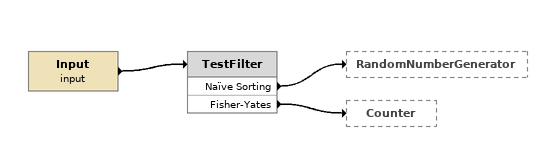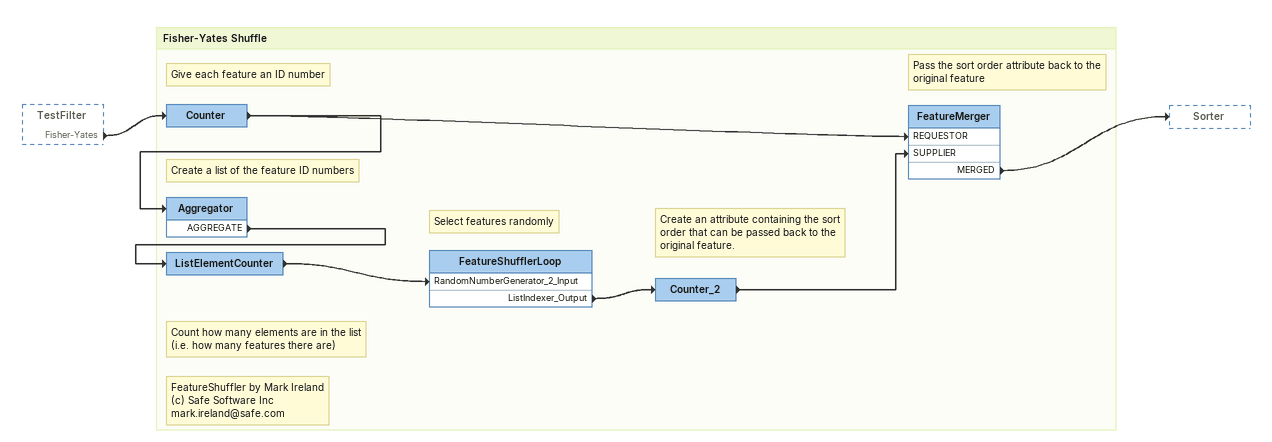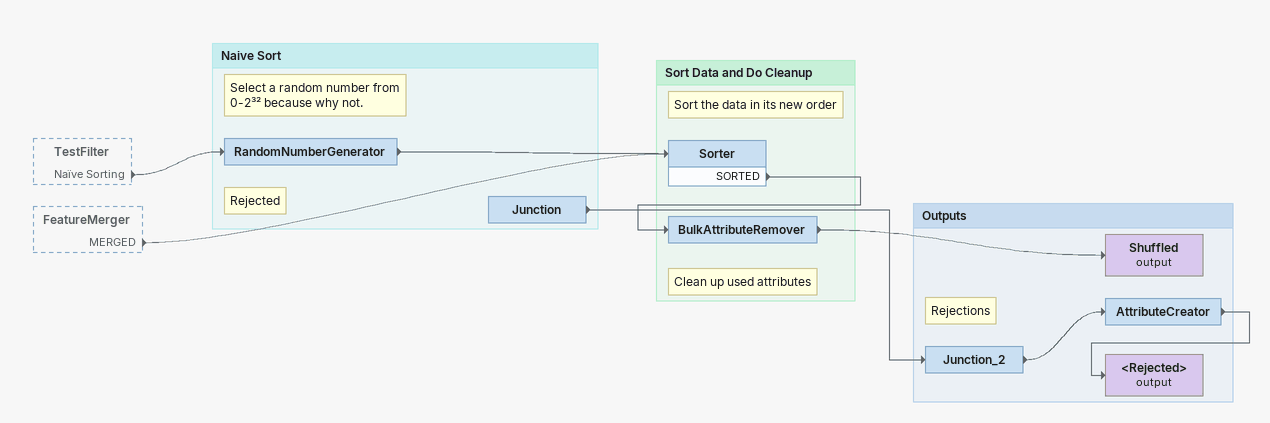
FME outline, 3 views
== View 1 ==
Input (input)
    -> TestFilter
TestFilter
    Naïve Sorting -> RandomNumberGenerator
    Fisher-Yates -> Counter

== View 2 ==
TestFilter [outside]
    Fisher-Yates -> Counter

Bookmark: Fisher-Yates Shuffle
Note: Give each feature an ID number
Counter
    -> Aggregator
    -> FeatureMerger [REQUESTOR]
Note: Create a list of the feature ID numbers
Aggregator
    AGGREGATE -> ListElementCounter
Note: Count how many elements are in the list (i.e. how many features there are)
Note: FeatureShuffler by Mark Ireland / (c) Safe Software Inc / mark.ireland@safe.com
ListElementCounter
    -> FeatureShufflerLoop [RandomNumberGenerator_2_Input]
Note: Select features randomly
FeatureShufflerLoop
    ListIndexer_Output -> Counter_2
Note: Create an attribute containing the sort order that can be passed back to the original feature.
Counter_2
    -> FeatureMerger [SUPPLIER]
Note: Pass the sort order attribute back to the original feature
FeatureMerger
    MERGED -> Sorter

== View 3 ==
TestFilter [outside]
    Naïve Sorting -> RandomNumberGenerator
FeatureMerger [outside]
    MERGED -> Sorter

Bookmark: Naive Sort
Note: Select a random number from 0-2³² because why not.
RandomNumberGenerator
    -> Sorter
Note: Rejected
Junction
    -> Junction_2

Bookmark: Sort Data and Do Cleanup
Note: Sort the data in its new order
Sorter
    SORTED -> BulkAttributeRemover
Note: Clean up used attributes
BulkAttributeRemover
    -> Shuffled (output)

Bookmark: Outputs
Shuffled (output)
Note: Rejections
Junction_2
    -> AttributeCreator
AttributeCreator
    -> <Rejected> (output)
<Rejected> (output)
